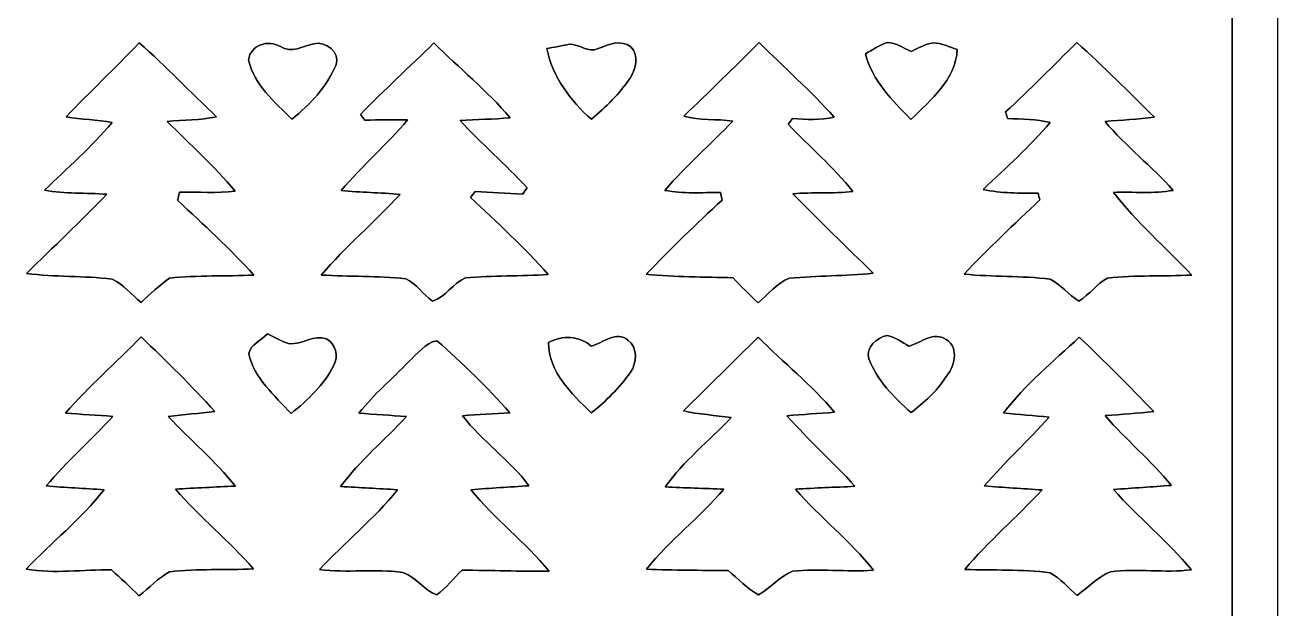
# Model space of a CAD drawing. Header units: centimetres. Extents: x -16.8 to 16.8, y -16.7 to 16.7.
# Drawn here: x 2.31 to 16.77, y 1.44 to 8.18 of the extents above; entities that cross this region are included whole.
import ezdxf

# ---------------------------------------------------------------- set-up
doc = ezdxf.new("R2010")
doc.units = ezdxf.units.CM
doc.header["$MEASUREMENT"] = 0
doc.layers.add('Layer 1', color=7, linetype='Continuous')

msp = doc.modelspace()

# ---------------------------------------------------------------- linework, layer by layer
at = {"layer": 'Layer 1', "color": 7}
for points, knots in [([(-16.77458, 16.66875), (-16.77458, 16.66875), (16.77458, 16.66875), (16.77458, 16.66875), (16.77458, 16.66875), (16.77458, 16.66875), (16.77458, -16.66875), (16.77458, -16.66875), (16.77458, -16.66875), (16.77458, -16.66875), (-16.77458, -16.66875), (-16.77458, -16.66875), (-16.77458, -16.66875), (-16.77458, -16.66875), (-16.77458, 16.66875), (-16.77458, 16.66875), (-16.77458, 16.66875), (-16.77458, 16.66875), (-16.77458, 16.66875), (-16.77458, 16.66875)], [0, 0, 0, 0, 0.16666667, 0.16666667, 0.16666667, 0.16666667, 0.33333333, 0.33333333, 0.33333333, 0.33333333, 0.5, 0.5, 0.5, 0.5, 0.66666667, 0.66666667, 0.66666667, 0.66666667, 1, 1, 1, 1]), ([(-16.24506, 15.71625), (-16.24577, 7.88458), (-16.24542, 0.05292), (-16.24542, -7.77875), (-16.24542, -7.77875), (-16.23801, -10.61014), (-16.26059, -13.44189), (-16.23413, -16.27293), (-16.23413, -16.27293), (-5.78379, -16.29198), (4.66619, -16.27329), (15.11653, -16.28211), (15.11653, -16.28211), (15.49224, -16.28281), (15.86865, -16.27858), (16.24436, -16.25494), (16.24436, -16.25494), (16.23942, -5.60176), (16.25953, 5.05213), (16.23448, 15.70531), (16.23448, 15.70531), (14.40356, 15.73071), (12.57265, 15.70919), (10.74208, 15.71625), (10.74208, 15.71625), (1.74625, 15.71625), (-7.24958, 15.7166), (-16.24506, 15.71625)], [0, 0, 0, 0, 0.125, 0.125, 0.125, 0.125, 0.25, 0.25, 0.25, 0.25, 0.375, 0.375, 0.375, 0.375, 0.5, 0.5, 0.5, 0.5, 0.625, 0.625, 0.625, 0.625, 0.75, 0.75, 0.75, 0.75, 1, 1, 1, 1]), ([(2.78165, 7.11764), (3.05823, 7.40798), (3.35068, 7.68209), (3.6262, 7.97348), (3.6262, 7.97348), (3.93594, 7.70149), (4.21746, 7.39987), (4.51979, 7.12011), (4.51979, 7.12011), (4.33176, 7.08025), (4.13844, 7.08025), (3.94794, 7.06684), (3.94794, 7.06684), (4.21111, 6.79979), (4.49686, 6.55355), (4.73287, 6.26004), (4.73287, 6.26004), (4.52014, 6.23676), (4.30601, 6.25299), (4.09328, 6.25157), (4.09328, 6.25157), (4.08728, 6.22794), (4.07529, 6.18067), (4.06964, 6.15738), (4.06964, 6.15738), (4.36951, 5.87692), (4.67325, 5.59788), (4.95053, 5.29414), (4.95053, 5.29414), (4.62668, 5.27614), (4.29966, 5.29555), (3.97792, 5.25815), (3.97792, 5.25815), (3.85763, 5.17737), (3.75497, 5.07471), (3.64772, 4.97805), (3.64772, 4.97805), (3.5373, 5.06765), (3.44487, 5.18407), (3.31576, 5.24757), (3.31576, 5.24757), (2.98626, 5.28673), (2.65289, 5.2705), (2.3241, 5.31177), (2.3241, 5.31177), (2.63208, 5.61728), (2.95204, 5.91114), (3.2512, 6.22547), (3.2512, 6.22547), (3.01166, 6.24522), (2.77036, 6.23006), (2.5333, 6.27309), (2.5333, 6.27309), (2.79894, 6.5278), (3.07552, 6.77263), (3.31505, 7.05344), (3.31505, 7.05344), (3.13902, 7.09048), (2.95839, 7.08731), (2.78165, 7.11764)], [0, 0, 0, 0, 0.0625, 0.0625, 0.0625, 0.0625, 0.125, 0.125, 0.125, 0.125, 0.1875, 0.1875, 0.1875, 0.1875, 0.25, 0.25, 0.25, 0.25, 0.3125, 0.3125, 0.3125, 0.3125, 0.375, 0.375, 0.375, 0.375, 0.4375, 0.4375, 0.4375, 0.4375, 0.5, 0.5, 0.5, 0.5, 0.5625, 0.5625, 0.5625, 0.5625, 0.625, 0.625, 0.625, 0.625, 0.6875, 0.6875, 0.6875, 0.6875, 0.75, 0.75, 0.75, 0.75, 0.8125, 0.8125, 0.8125, 0.8125, 0.875, 0.875, 0.875, 0.875, 1, 1, 1, 1]), ([(4.88844, 7.77663), (4.91384, 7.9502), (5.11528, 8.0137), (5.25639, 7.92939), (5.25639, 7.92939), (5.38339, 7.85248), (5.51603, 7.9308), (5.64339, 7.96149), (5.64339, 7.96149), (5.77744, 7.99712), (5.95207, 7.86483), (5.8988, 7.71984), (5.8988, 7.71984), (5.79191, 7.46866), (5.60141, 7.26052), (5.38974, 7.09154), (5.38974, 7.09154), (5.19183, 7.29227), (4.95053, 7.48771), (4.88844, 7.77663)], [0, 0, 0, 0, 0.16666667, 0.16666667, 0.16666667, 0.16666667, 0.33333333, 0.33333333, 0.33333333, 0.33333333, 0.5, 0.5, 0.5, 0.5, 0.66666667, 0.66666667, 0.66666667, 0.66666667, 1, 1, 1, 1]), ([(6.18031, 7.14798), (6.45724, 7.42844), (6.74758, 7.69549), (7.0298, 7.97101), (7.0298, 7.97101), (7.31873, 7.67997), (7.64505, 7.42491), (7.90822, 7.10847), (7.90822, 7.10847), (7.7156, 7.08872), (7.52299, 7.09119), (7.33072, 7.07531), (7.33072, 7.07531), (7.58261, 6.81073), (7.85495, 6.56661), (8.10648, 6.30096), (8.10648, 6.30096), (8.09343, 6.28297), (8.06803, 6.24664), (8.05497, 6.22864), (8.05497, 6.22864), (7.87153, 6.23958), (7.68809, 6.2484), (7.50464, 6.25757), (7.50464, 6.25757), (7.49124, 6.24029), (7.46442, 6.20536), (7.45067, 6.18772), (7.45067, 6.18772), (7.75899, 5.90127), (8.0712, 5.61693), (8.34919, 5.30013), (8.34919, 5.30013), (8.03063, 5.28214), (7.71137, 5.28814), (7.39387, 5.26203), (7.39387, 5.26203), (7.24852, 5.20559), (7.16668, 5.03802), (7.01322, 4.99463), (7.01322, 4.99463), (6.90245, 5.07083), (6.82731, 5.19359), (6.70384, 5.25074), (6.70384, 5.25074), (6.37928, 5.28602), (6.05261, 5.2765), (5.7277, 5.29414), (5.7277, 5.29414), (6.01098, 5.62398), (6.34541, 5.90479), (6.63857, 6.22512), (6.63857, 6.22512), (6.41138, 6.24699), (6.18419, 6.24522), (5.95806, 6.27098), (5.95806, 6.27098), (6.20254, 6.55249), (6.48406, 6.79944), (6.72606, 7.08378), (6.72606, 7.08378), (6.56096, 7.08836), (6.39621, 7.08448), (6.23147, 7.07919), (6.23147, 7.07919), (6.21877, 7.09648), (6.19301, 7.1307), (6.18031, 7.14798)], [0, 0, 0, 0, 0.05555556, 0.05555556, 0.05555556, 0.05555556, 0.11111111, 0.11111111, 0.11111111, 0.11111111, 0.16666667, 0.16666667, 0.16666667, 0.16666667, 0.22222222, 0.22222222, 0.22222222, 0.22222222, 0.27777778, 0.27777778, 0.27777778, 0.27777778, 0.33333333, 0.33333333, 0.33333333, 0.33333333, 0.38888889, 0.38888889, 0.38888889, 0.38888889, 0.44444444, 0.44444444, 0.44444444, 0.44444444, 0.5, 0.5, 0.5, 0.5, 0.55555556, 0.55555556, 0.55555556, 0.55555556, 0.61111111, 0.61111111, 0.61111111, 0.61111111, 0.66666667, 0.66666667, 0.66666667, 0.66666667, 0.72222222, 0.72222222, 0.72222222, 0.72222222, 0.77777778, 0.77777778, 0.77777778, 0.77777778, 0.83333333, 0.83333333, 0.83333333, 0.83333333, 0.88888889, 0.88888889, 0.88888889, 0.88888889, 1, 1, 1, 1]), ([(8.5912, 7.9569), (8.70585, 7.96325), (8.81239, 7.85072), (8.92634, 7.90575), (8.92634, 7.90575), (9.04311, 7.95584), (9.18916, 8.01299), (9.30381, 7.92656), (9.30381, 7.92656), (9.40364, 7.82884), (9.35743, 7.67256), (9.29569, 7.56673), (9.29569, 7.56673), (9.17257, 7.3854), (9.01347, 7.23194), (8.84731, 7.09083), (8.84731, 7.09083), (8.60178, 7.30709), (8.4014, 7.57943), (8.33332, 7.90575), (8.33332, 7.90575), (8.39787, 7.91845), (8.52664, 7.94385), (8.5912, 7.9569)], [0, 0, 0, 0, 0.14285714, 0.14285714, 0.14285714, 0.14285714, 0.28571429, 0.28571429, 0.28571429, 0.28571429, 0.42857143, 0.42857143, 0.42857143, 0.42857143, 0.57142857, 0.57142857, 0.57142857, 0.57142857, 0.71428571, 0.71428571, 0.71428571, 0.71428571, 1, 1, 1, 1]), ([(9.91411, 7.12682), (10.20939, 7.40445), (10.49514, 7.69197), (10.78442, 7.97595), (10.78442, 7.97595), (11.0744, 7.68985), (11.37849, 7.41751), (11.65154, 7.11482), (11.65154, 7.11482), (11.4935, 7.07919), (11.33052, 7.08519), (11.17071, 7.10106), (11.17071, 7.10106), (11.15801, 7.08448), (11.13261, 7.05167), (11.11991, 7.03509), (11.11991, 7.03509), (11.36615, 6.77333), (11.64202, 6.53909), (11.8678, 6.25898), (11.8678, 6.25898), (11.63743, 6.23217), (11.4046, 6.25016), (11.17424, 6.23217), (11.17424, 6.23217), (11.4748, 5.91855), (11.79266, 5.62222), (12.10028, 5.3153), (12.10028, 5.3153), (11.77925, 5.2832), (11.45575, 5.28708), (11.13543, 5.25815), (11.13543, 5.25815), (10.98973, 5.20347), (10.89166, 5.07118), (10.77383, 4.97522), (10.77383, 4.97522), (10.67329, 5.06695), (10.57734, 5.16361), (10.48456, 5.26274), (10.48456, 5.26274), (10.14977, 5.27332), (9.81392, 5.2705), (9.4809, 5.30366), (9.4809, 5.30366), (9.76383, 5.59788), (10.05769, 5.88222), (10.35685, 6.15985), (10.35685, 6.15985), (10.35191, 6.18137), (10.34203, 6.22371), (10.33709, 6.24487), (10.33709, 6.24487), (10.12261, 6.24946), (9.90671, 6.22829), (9.69539, 6.27133), (9.69539, 6.27133), (9.94092, 6.55355), (10.22138, 6.80226), (10.48103, 7.07072), (10.48103, 7.07072), (10.29229, 7.09577), (10.09932, 7.07743), (9.91411, 7.12682)], [0, 0, 0, 0, 0.05882353, 0.05882353, 0.05882353, 0.05882353, 0.11764706, 0.11764706, 0.11764706, 0.11764706, 0.17647059, 0.17647059, 0.17647059, 0.17647059, 0.23529412, 0.23529412, 0.23529412, 0.23529412, 0.29411765, 0.29411765, 0.29411765, 0.29411765, 0.35294118, 0.35294118, 0.35294118, 0.35294118, 0.41176471, 0.41176471, 0.41176471, 0.41176471, 0.47058824, 0.47058824, 0.47058824, 0.47058824, 0.52941176, 0.52941176, 0.52941176, 0.52941176, 0.58823529, 0.58823529, 0.58823529, 0.58823529, 0.64705882, 0.64705882, 0.64705882, 0.64705882, 0.70588235, 0.70588235, 0.70588235, 0.70588235, 0.76470588, 0.76470588, 0.76470588, 0.76470588, 0.82352941, 0.82352941, 0.82352941, 0.82352941, 0.88235294, 0.88235294, 0.88235294, 0.88235294, 1, 1, 1, 1]), ([(12.01208, 7.84613), (12.09393, 7.89234), (12.17189, 7.95091), (12.26432, 7.97489), (12.26432, 7.97489), (12.36451, 7.97454), (12.45235, 7.91351), (12.5409, 7.87188), (12.5409, 7.87188), (12.62168, 7.91175), (12.70176, 7.95972), (12.79243, 7.97278), (12.79243, 7.97278), (12.8905, 7.97101), (12.98046, 7.92515), (13.07218, 7.89411), (13.07218, 7.89411), (13.05066, 7.54733), (12.76738, 7.31555), (12.53772, 7.08872), (12.53772, 7.08872), (12.32147, 7.30709), (12.09216, 7.53921), (12.01208, 7.84613)], [0, 0, 0, 0, 0.14285714, 0.14285714, 0.14285714, 0.14285714, 0.28571429, 0.28571429, 0.28571429, 0.28571429, 0.42857143, 0.42857143, 0.42857143, 0.42857143, 0.57142857, 0.57142857, 0.57142857, 0.57142857, 0.71428571, 0.71428571, 0.71428571, 0.71428571, 1, 1, 1, 1]), ([(13.62957, 7.17585), (13.91391, 7.43232), (14.17884, 7.70925), (14.45331, 7.97595), (14.45331, 7.97595), (14.76269, 7.70079), (15.05338, 7.40551), (15.3476, 7.11412), (15.3476, 7.11412), (15.1578, 7.0933), (14.96766, 7.0799), (14.77786, 7.06614), (14.77786, 7.06614), (15.0174, 6.77792), (15.31691, 6.54932), (15.56667, 6.27133), (15.56667, 6.27133), (15.33913, 6.23006), (15.1063, 6.25616), (14.87664, 6.2484), (14.87664, 6.2484), (15.14369, 5.8995), (15.47989, 5.6134), (15.7794, 5.29414), (15.7794, 5.29414), (15.45555, 5.2765), (15.12852, 5.2959), (14.80679, 5.25886), (14.80679, 5.25886), (14.67979, 5.19359), (14.59759, 5.06801), (14.47694, 4.99286), (14.47694, 4.99286), (14.35806, 5.0673), (14.26951, 5.18266), (14.14498, 5.24792), (14.14498, 5.24792), (13.81407, 5.28638), (13.4807, 5.27332), (13.15014, 5.30437), (13.15014, 5.30437), (13.43342, 5.59823), (13.72694, 5.88257), (14.02609, 6.16056), (14.02609, 6.16056), (14.0208, 6.18031), (14.01022, 6.21947), (14.00492, 6.23923), (14.00492, 6.23923), (13.79361, 6.2417), (13.57877, 6.23182), (13.37204, 6.28297), (13.37204, 6.28297), (13.63627, 6.53415), (13.91073, 6.77616), (14.14604, 7.05556), (14.14604, 7.05556), (13.98411, 7.09013), (13.81795, 7.09507), (13.65356, 7.09895), (13.65356, 7.09895), (13.64756, 7.118), (13.63557, 7.1568), (13.62957, 7.17585)], [0, 0, 0, 0, 0.05882353, 0.05882353, 0.05882353, 0.05882353, 0.11764706, 0.11764706, 0.11764706, 0.11764706, 0.17647059, 0.17647059, 0.17647059, 0.17647059, 0.23529412, 0.23529412, 0.23529412, 0.23529412, 0.29411765, 0.29411765, 0.29411765, 0.29411765, 0.35294118, 0.35294118, 0.35294118, 0.35294118, 0.41176471, 0.41176471, 0.41176471, 0.41176471, 0.47058824, 0.47058824, 0.47058824, 0.47058824, 0.52941176, 0.52941176, 0.52941176, 0.52941176, 0.58823529, 0.58823529, 0.58823529, 0.58823529, 0.64705882, 0.64705882, 0.64705882, 0.64705882, 0.70588235, 0.70588235, 0.70588235, 0.70588235, 0.76470588, 0.76470588, 0.76470588, 0.76470588, 0.82352941, 0.82352941, 0.82352941, 0.82352941, 0.88235294, 0.88235294, 0.88235294, 0.88235294, 1, 1, 1, 1]), ([(8.35131, 4.51767), (8.52029, 4.60199), (8.70126, 4.59458), (8.84661, 4.47499), (8.84661, 4.47499), (8.98137, 4.51167), (9.13941, 4.65949), (9.26994, 4.54343), (9.26994, 4.54343), (9.38847, 4.45629), (9.37401, 4.28449), (9.29993, 4.17336), (9.29993, 4.17336), (9.17222, 3.99591), (9.01735, 3.83928), (8.8452, 3.70452), (8.8452, 3.70452), (8.61624, 3.92994), (8.35836, 4.17124), (8.35131, 4.51767)], [0, 0, 0, 0, 0.16666667, 0.16666667, 0.16666667, 0.16666667, 0.33333333, 0.33333333, 0.33333333, 0.33333333, 0.5, 0.5, 0.5, 0.5, 0.66666667, 0.66666667, 0.66666667, 0.66666667, 1, 1, 1, 1]), ([(12.05265, 4.32823), (12.01102, 4.46017), (12.14261, 4.57341), (12.26079, 4.59634), (12.26079, 4.59634), (12.35428, 4.57941), (12.43295, 4.52049), (12.51409, 4.47393), (12.51409, 4.47393), (12.65096, 4.51379), (12.80407, 4.65067), (12.94271, 4.54907), (12.94271, 4.54907), (13.10252, 4.45841), (13.03761, 4.21852), (12.93107, 4.1088), (12.93107, 4.1088), (12.83476, 3.94441), (12.68377, 3.82623), (12.53878, 3.70769), (12.53878, 3.70769), (12.34299, 3.88373), (12.14473, 4.07529), (12.05265, 4.32823)], [0, 0, 0, 0, 0.14285714, 0.14285714, 0.14285714, 0.14285714, 0.28571429, 0.28571429, 0.28571429, 0.28571429, 0.42857143, 0.42857143, 0.42857143, 0.42857143, 0.57142857, 0.57142857, 0.57142857, 0.57142857, 0.71428571, 0.71428571, 0.71428571, 0.71428571, 1, 1, 1, 1]), ([(2.77495, 3.70276), (3.04941, 4.01179), (3.35915, 4.28766), (3.65019, 4.58082), (3.65019, 4.58082), (3.93982, 4.30001), (4.23051, 4.0192), (4.50074, 3.71863), (4.50074, 3.71863), (4.32012, 3.69923), (4.14055, 3.68512), (3.96099, 3.66148), (3.96099, 3.66148), (4.21711, 3.39196), (4.5025, 3.15101), (4.7371, 2.86103), (4.7371, 2.86103), (4.50603, 2.84798), (4.27531, 2.83916), (4.0446, 2.82434), (4.0446, 2.82434), (4.32611, 2.49978), (4.66196, 2.22709), (4.94806, 1.90641), (4.94806, 1.90641), (4.62456, 1.88877), (4.29824, 1.90959), (3.97722, 1.87113), (3.97722, 1.87113), (3.84387, 1.80199), (3.74297, 1.68487), (3.62409, 1.59526), (3.62409, 1.59526), (3.52249, 1.69898), (3.41454, 1.7967), (3.30623, 1.89265), (3.30623, 1.89265), (2.97815, 1.89865), (2.64689, 1.84644), (2.32128, 1.90147), (2.32128, 1.90147), (2.61514, 2.21262), (2.95487, 2.47897), (3.22016, 2.81693), (3.22016, 2.81693), (2.99755, 2.83316), (2.77495, 2.84304), (2.55305, 2.86173), (2.55305, 2.86173), (2.79188, 3.14572), (3.07093, 3.39196), (3.32281, 3.6636), (3.32281, 3.6636), (3.13937, 3.67736), (2.95769, 3.68688), (2.77495, 3.70276)], [0, 0, 0, 0, 0.06666667, 0.06666667, 0.06666667, 0.06666667, 0.13333333, 0.13333333, 0.13333333, 0.13333333, 0.2, 0.2, 0.2, 0.2, 0.26666667, 0.26666667, 0.26666667, 0.26666667, 0.33333333, 0.33333333, 0.33333333, 0.33333333, 0.4, 0.4, 0.4, 0.4, 0.46666667, 0.46666667, 0.46666667, 0.46666667, 0.53333333, 0.53333333, 0.53333333, 0.53333333, 0.6, 0.6, 0.6, 0.6, 0.66666667, 0.66666667, 0.66666667, 0.66666667, 0.73333333, 0.73333333, 0.73333333, 0.73333333, 0.8, 0.8, 0.8, 0.8, 0.86666667, 0.86666667, 0.86666667, 0.86666667, 1, 1, 1, 1]), ([(5.10646, 4.61504), (5.19007, 4.57588), (5.27156, 4.52826), (5.36116, 4.5018), (5.36116, 4.5018), (5.5058, 4.49227), (5.64621, 4.61186), (5.79085, 4.55824), (5.79085, 4.55824), (5.89633, 4.49862), (5.93055, 4.35857), (5.87375, 4.25309), (5.87375, 4.25309), (5.76051, 4.02943), (5.57354, 3.85198), (5.37951, 3.69711), (5.37951, 3.69711), (5.19042, 3.90525), (4.95229, 4.10281), (4.89056, 4.38961), (4.89056, 4.38961), (4.91314, 4.49192), (5.03908, 4.54025), (5.10646, 4.61504)], [0, 0, 0, 0, 0.14285714, 0.14285714, 0.14285714, 0.14285714, 0.28571429, 0.28571429, 0.28571429, 0.28571429, 0.42857143, 0.42857143, 0.42857143, 0.42857143, 0.57142857, 0.57142857, 0.57142857, 0.57142857, 0.71428571, 0.71428571, 0.71428571, 0.71428571, 1, 1, 1, 1]), ([(6.74264, 4.29966), (6.84001, 4.38644), (6.92644, 4.51026), (7.06332, 4.53672), (7.06332, 4.53672), (7.36106, 4.27919), (7.64469, 4.00121), (7.90681, 3.70664), (7.90681, 3.70664), (7.72372, 3.69499), (7.54239, 3.68582), (7.36036, 3.67136), (7.36036, 3.67136), (7.5879, 3.37679), (7.90328, 3.16336), (8.12694, 2.8642), (8.12694, 2.8642), (7.90293, 2.84833), (7.67962, 2.83739), (7.45631, 2.81764), (7.45631, 2.81764), (7.73289, 2.48109), (8.08179, 2.21368), (8.35942, 1.87854), (8.35942, 1.87854), (8.02393, 1.8736), (7.68879, 1.88948), (7.35401, 1.89018), (7.35401, 1.89018), (7.25664, 1.79599), (7.17127, 1.68839), (7.06296, 1.60584), (7.06296, 1.60584), (6.91056, 1.657), (6.82061, 1.81187), (6.66891, 1.86478), (6.66891, 1.86478), (6.34894, 1.90923), (6.0258, 1.85561), (5.70689, 1.8983), (5.70689, 1.8983), (6.00146, 2.21051), (6.34012, 2.48179), (6.60859, 2.81834), (6.60859, 2.81834), (6.38951, 2.83175), (6.17114, 2.84268), (5.95242, 2.85574), (5.95242, 2.85574), (6.17396, 3.15348), (6.46077, 3.39196), (6.71371, 3.66148), (6.71371, 3.66148), (6.52921, 3.6763), (6.34682, 3.68618), (6.16373, 3.70205), (6.16373, 3.70205), (6.33518, 3.92077), (6.55144, 4.09857), (6.74264, 4.29966)], [0, 0, 0, 0, 0.0625, 0.0625, 0.0625, 0.0625, 0.125, 0.125, 0.125, 0.125, 0.1875, 0.1875, 0.1875, 0.1875, 0.25, 0.25, 0.25, 0.25, 0.3125, 0.3125, 0.3125, 0.3125, 0.375, 0.375, 0.375, 0.375, 0.4375, 0.4375, 0.4375, 0.4375, 0.5, 0.5, 0.5, 0.5, 0.5625, 0.5625, 0.5625, 0.5625, 0.625, 0.625, 0.625, 0.625, 0.6875, 0.6875, 0.6875, 0.6875, 0.75, 0.75, 0.75, 0.75, 0.8125, 0.8125, 0.8125, 0.8125, 0.875, 0.875, 0.875, 0.875, 1, 1, 1, 1]), ([(10.77383, 4.57729), (11.06276, 4.28449), (11.39084, 4.02802), (11.65507, 3.71122), (11.65507, 3.71122), (11.47022, 3.69782), (11.28783, 3.68653), (11.10439, 3.67101), (11.10439, 3.67101), (11.35556, 3.38949), (11.6399, 3.13972), (11.89108, 2.8575), (11.89108, 2.8575), (11.66142, 2.84621), (11.43282, 2.8388), (11.20457, 2.82399), (11.20457, 2.82399), (11.4868, 2.49626), (11.83675, 2.23061), (12.10486, 1.88948), (12.10486, 1.88948), (11.79301, 1.86866), (11.47904, 1.90888), (11.16859, 1.87784), (11.16859, 1.87784), (11.02042, 1.81504), (10.91459, 1.68416), (10.77524, 1.6062), (10.77524, 1.6062), (10.64401, 1.67852), (10.54206, 1.79352), (10.42564, 1.88489), (10.42564, 1.88489), (10.11096, 1.88736), (9.79699, 1.89124), (9.48337, 1.90077), (9.48337, 1.90077), (9.74937, 2.23732), (10.09826, 2.49626), (10.37519, 2.82363), (10.37519, 2.82363), (10.14942, 2.83351), (9.92505, 2.84021), (9.70033, 2.84974), (9.70033, 2.84974), (9.91376, 3.15242), (10.20939, 3.38208), (10.46127, 3.65054), (10.46127, 3.65054), (10.27677, 3.67665), (10.09191, 3.68829), (9.91059, 3.72851), (9.91059, 3.72851), (10.20092, 4.00897), (10.48456, 4.29577), (10.77383, 4.57729)], [0, 0, 0, 0, 0.06666667, 0.06666667, 0.06666667, 0.06666667, 0.13333333, 0.13333333, 0.13333333, 0.13333333, 0.2, 0.2, 0.2, 0.2, 0.26666667, 0.26666667, 0.26666667, 0.26666667, 0.33333333, 0.33333333, 0.33333333, 0.33333333, 0.4, 0.4, 0.4, 0.4, 0.46666667, 0.46666667, 0.46666667, 0.46666667, 0.53333333, 0.53333333, 0.53333333, 0.53333333, 0.6, 0.6, 0.6, 0.6, 0.66666667, 0.66666667, 0.66666667, 0.66666667, 0.73333333, 0.73333333, 0.73333333, 0.73333333, 0.8, 0.8, 0.8, 0.8, 0.86666667, 0.86666667, 0.86666667, 0.86666667, 1, 1, 1, 1]), ([(14.48047, 4.57835), (14.77363, 4.29895), (15.06044, 4.01214), (15.34019, 3.71898), (15.34019, 3.71898), (15.15322, 3.7017), (14.9673, 3.68794), (14.78139, 3.67242), (14.78139, 3.67242), (15.02022, 3.38984), (15.31197, 3.15666), (15.5448, 2.86844), (15.5448, 2.86844), (15.32149, 2.85115), (15.09889, 2.83774), (14.87664, 2.82152), (14.87664, 2.82152), (15.15992, 2.49696), (15.49964, 2.22567), (15.77728, 1.89548), (15.77728, 1.89548), (15.46684, 1.85491), (15.15075, 1.91347), (14.84136, 1.87254), (14.84136, 1.87254), (14.69425, 1.81257), (14.58383, 1.69051), (14.45683, 1.59985), (14.45683, 1.59985), (14.35276, 1.68734), (14.26422, 1.79599), (14.14321, 1.86055), (14.14321, 1.86055), (13.81584, 1.90147), (13.48599, 1.88842), (13.15755, 1.89794), (13.15755, 1.89794), (13.43484, 2.22356), (13.75904, 2.50402), (14.05114, 2.81517), (14.05114, 2.81517), (13.82783, 2.8321), (13.60558, 2.84268), (13.38368, 2.86209), (13.38368, 2.86209), (13.61899, 3.13972), (13.89274, 3.38173), (14.13228, 3.65584), (14.13228, 3.65584), (13.95624, 3.67277), (13.78232, 3.68688), (13.6077, 3.70346), (13.6077, 3.70346), (13.85605, 4.03507), (14.18202, 4.29472), (14.48047, 4.57835)], [0, 0, 0, 0, 0.06666667, 0.06666667, 0.06666667, 0.06666667, 0.13333333, 0.13333333, 0.13333333, 0.13333333, 0.2, 0.2, 0.2, 0.2, 0.26666667, 0.26666667, 0.26666667, 0.26666667, 0.33333333, 0.33333333, 0.33333333, 0.33333333, 0.4, 0.4, 0.4, 0.4, 0.46666667, 0.46666667, 0.46666667, 0.46666667, 0.53333333, 0.53333333, 0.53333333, 0.53333333, 0.6, 0.6, 0.6, 0.6, 0.66666667, 0.66666667, 0.66666667, 0.66666667, 0.73333333, 0.73333333, 0.73333333, 0.73333333, 0.8, 0.8, 0.8, 0.8, 0.86666667, 0.86666667, 0.86666667, 0.86666667, 1, 1, 1, 1])]:
    msp.add_open_spline(points, degree=3, knots=knots, dxfattribs=at)
at = {"layer": 'Layer 1', "color": 252}
for points, knots in [([(-16.24506, 15.71625), (-7.24958, 15.7166), (1.74625, 15.71625), (10.74208, 15.71625), (10.74208, 15.71625), (12.57265, 15.70919), (14.40356, 15.73071), (16.23448, 15.70531), (16.23448, 15.70531), (16.25953, 5.05213), (16.23942, -5.60176), (16.24436, -16.25494), (16.24436, -16.25494), (15.86865, -16.27858), (15.49224, -16.28281), (15.11653, -16.28211), (15.11653, -16.28211), (4.66619, -16.27329), (-5.78379, -16.29198), (-16.23413, -16.27293), (-16.23413, -16.27293), (-16.26059, -13.44189), (-16.23801, -10.61014), (-16.24542, -7.77875), (-16.24542, -7.77875), (-16.24542, 0.05292), (-16.24577, 7.88458), (-16.24506, 15.71625), (-16.24506, 15.71625), (-16.24506, 15.71625), (-16.24506, 15.71625), (-16.24506, 15.71625)], [0, 0, 0, 0, 0.11111111, 0.11111111, 0.11111111, 0.11111111, 0.22222222, 0.22222222, 0.22222222, 0.22222222, 0.33333333, 0.33333333, 0.33333333, 0.33333333, 0.44444444, 0.44444444, 0.44444444, 0.44444444, 0.55555556, 0.55555556, 0.55555556, 0.55555556, 0.66666667, 0.66666667, 0.66666667, 0.66666667, 0.77777778, 0.77777778, 0.77777778, 0.77777778, 1, 1, 1, 1]), ([(2.78165, 7.11764), (2.95839, 7.08731), (3.13902, 7.09048), (3.31505, 7.05344), (3.31505, 7.05344), (3.07552, 6.77263), (2.79894, 6.5278), (2.5333, 6.27309), (2.5333, 6.27309), (2.77036, 6.23006), (3.01166, 6.24522), (3.2512, 6.22547), (3.2512, 6.22547), (2.95204, 5.91114), (2.63208, 5.61728), (2.3241, 5.31177), (2.3241, 5.31177), (2.65289, 5.2705), (2.98626, 5.28673), (3.31576, 5.24757), (3.31576, 5.24757), (3.44487, 5.18407), (3.5373, 5.06765), (3.64772, 4.97805), (3.64772, 4.97805), (3.75497, 5.07471), (3.85763, 5.17737), (3.97792, 5.25815), (3.97792, 5.25815), (4.29966, 5.29555), (4.62668, 5.27614), (4.95053, 5.29414), (4.95053, 5.29414), (4.67325, 5.59788), (4.36951, 5.87692), (4.06964, 6.15738), (4.06964, 6.15738), (4.07529, 6.18067), (4.08728, 6.22794), (4.09328, 6.25157), (4.09328, 6.25157), (4.30601, 6.25299), (4.52014, 6.23676), (4.73287, 6.26004), (4.73287, 6.26004), (4.49686, 6.55355), (4.21111, 6.79979), (3.94794, 7.06684), (3.94794, 7.06684), (4.13844, 7.08025), (4.33176, 7.08025), (4.51979, 7.12011), (4.51979, 7.12011), (4.21746, 7.39987), (3.93594, 7.70149), (3.6262, 7.97348), (3.6262, 7.97348), (3.35068, 7.68209), (3.05823, 7.40798), (2.78165, 7.11764), (2.78165, 7.11764), (2.78165, 7.11764), (2.78165, 7.11764), (2.78165, 7.11764)], [0, 0, 0, 0, 0.05882353, 0.05882353, 0.05882353, 0.05882353, 0.11764706, 0.11764706, 0.11764706, 0.11764706, 0.17647059, 0.17647059, 0.17647059, 0.17647059, 0.23529412, 0.23529412, 0.23529412, 0.23529412, 0.29411765, 0.29411765, 0.29411765, 0.29411765, 0.35294118, 0.35294118, 0.35294118, 0.35294118, 0.41176471, 0.41176471, 0.41176471, 0.41176471, 0.47058824, 0.47058824, 0.47058824, 0.47058824, 0.52941176, 0.52941176, 0.52941176, 0.52941176, 0.58823529, 0.58823529, 0.58823529, 0.58823529, 0.64705882, 0.64705882, 0.64705882, 0.64705882, 0.70588235, 0.70588235, 0.70588235, 0.70588235, 0.76470588, 0.76470588, 0.76470588, 0.76470588, 0.82352941, 0.82352941, 0.82352941, 0.82352941, 0.88235294, 0.88235294, 0.88235294, 0.88235294, 1, 1, 1, 1]), ([(4.88844, 7.77663), (4.95053, 7.48771), (5.19183, 7.29227), (5.38974, 7.09154), (5.38974, 7.09154), (5.60141, 7.26052), (5.79191, 7.46866), (5.8988, 7.71984), (5.8988, 7.71984), (5.95207, 7.86483), (5.77744, 7.99712), (5.64339, 7.96149), (5.64339, 7.96149), (5.51603, 7.9308), (5.38339, 7.85248), (5.25639, 7.92939), (5.25639, 7.92939), (5.11528, 8.0137), (4.91384, 7.9502), (4.88844, 7.77663), (4.88844, 7.77663), (4.88844, 7.77663), (4.88844, 7.77663), (4.88844, 7.77663)], [0, 0, 0, 0, 0.14285714, 0.14285714, 0.14285714, 0.14285714, 0.28571429, 0.28571429, 0.28571429, 0.28571429, 0.42857143, 0.42857143, 0.42857143, 0.42857143, 0.57142857, 0.57142857, 0.57142857, 0.57142857, 0.71428571, 0.71428571, 0.71428571, 0.71428571, 1, 1, 1, 1]), ([(6.18031, 7.14798), (6.19301, 7.1307), (6.21877, 7.09648), (6.23147, 7.07919), (6.23147, 7.07919), (6.39621, 7.08448), (6.56096, 7.08836), (6.72606, 7.08378), (6.72606, 7.08378), (6.48406, 6.79944), (6.20254, 6.55249), (5.95806, 6.27098), (5.95806, 6.27098), (6.18419, 6.24522), (6.41138, 6.24699), (6.63857, 6.22512), (6.63857, 6.22512), (6.34541, 5.90479), (6.01098, 5.62398), (5.7277, 5.29414), (5.7277, 5.29414), (6.05261, 5.2765), (6.37928, 5.28602), (6.70384, 5.25074), (6.70384, 5.25074), (6.82731, 5.19359), (6.90245, 5.07083), (7.01322, 4.99463), (7.01322, 4.99463), (7.16668, 5.03802), (7.24852, 5.20559), (7.39387, 5.26203), (7.39387, 5.26203), (7.71137, 5.28814), (8.03063, 5.28214), (8.34919, 5.30013), (8.34919, 5.30013), (8.0712, 5.61693), (7.75899, 5.90127), (7.45067, 6.18772), (7.45067, 6.18772), (7.46442, 6.20536), (7.49124, 6.24029), (7.50464, 6.25757), (7.50464, 6.25757), (7.68809, 6.2484), (7.87153, 6.23958), (8.05497, 6.22864), (8.05497, 6.22864), (8.06803, 6.24664), (8.09343, 6.28297), (8.10648, 6.30096), (8.10648, 6.30096), (7.85495, 6.56661), (7.58261, 6.81073), (7.33072, 7.07531), (7.33072, 7.07531), (7.52299, 7.09119), (7.7156, 7.08872), (7.90822, 7.10847), (7.90822, 7.10847), (7.64505, 7.42491), (7.31873, 7.67997), (7.0298, 7.97101), (7.0298, 7.97101), (6.74758, 7.69549), (6.45724, 7.42844), (6.18031, 7.14798), (6.18031, 7.14798), (6.18031, 7.14798), (6.18031, 7.14798), (6.18031, 7.14798)], [0, 0, 0, 0, 0.05263158, 0.05263158, 0.05263158, 0.05263158, 0.10526316, 0.10526316, 0.10526316, 0.10526316, 0.15789474, 0.15789474, 0.15789474, 0.15789474, 0.21052632, 0.21052632, 0.21052632, 0.21052632, 0.26315789, 0.26315789, 0.26315789, 0.26315789, 0.31578947, 0.31578947, 0.31578947, 0.31578947, 0.36842105, 0.36842105, 0.36842105, 0.36842105, 0.42105263, 0.42105263, 0.42105263, 0.42105263, 0.47368421, 0.47368421, 0.47368421, 0.47368421, 0.52631579, 0.52631579, 0.52631579, 0.52631579, 0.57894737, 0.57894737, 0.57894737, 0.57894737, 0.63157895, 0.63157895, 0.63157895, 0.63157895, 0.68421053, 0.68421053, 0.68421053, 0.68421053, 0.73684211, 0.73684211, 0.73684211, 0.73684211, 0.78947368, 0.78947368, 0.78947368, 0.78947368, 0.84210526, 0.84210526, 0.84210526, 0.84210526, 0.89473684, 0.89473684, 0.89473684, 0.89473684, 1, 1, 1, 1]), ([(8.5912, 7.9569), (8.52664, 7.94385), (8.39787, 7.91845), (8.33332, 7.90575), (8.33332, 7.90575), (8.4014, 7.57943), (8.60178, 7.30709), (8.84731, 7.09083), (8.84731, 7.09083), (9.01347, 7.23194), (9.17257, 7.3854), (9.29569, 7.56673), (9.29569, 7.56673), (9.35743, 7.67256), (9.40364, 7.82884), (9.30381, 7.92656), (9.30381, 7.92656), (9.18916, 8.01299), (9.04311, 7.95584), (8.92634, 7.90575), (8.92634, 7.90575), (8.81239, 7.85072), (8.70585, 7.96325), (8.5912, 7.9569), (8.5912, 7.9569), (8.5912, 7.9569), (8.5912, 7.9569), (8.5912, 7.9569)], [0, 0, 0, 0, 0.125, 0.125, 0.125, 0.125, 0.25, 0.25, 0.25, 0.25, 0.375, 0.375, 0.375, 0.375, 0.5, 0.5, 0.5, 0.5, 0.625, 0.625, 0.625, 0.625, 0.75, 0.75, 0.75, 0.75, 1, 1, 1, 1]), ([(9.91411, 7.12682), (10.09932, 7.07743), (10.29229, 7.09577), (10.48103, 7.07072), (10.48103, 7.07072), (10.22138, 6.80226), (9.94092, 6.55355), (9.69539, 6.27133), (9.69539, 6.27133), (9.90671, 6.22829), (10.12261, 6.24946), (10.33709, 6.24487), (10.33709, 6.24487), (10.34203, 6.22371), (10.35191, 6.18137), (10.35685, 6.15985), (10.35685, 6.15985), (10.05769, 5.88222), (9.76383, 5.59788), (9.4809, 5.30366), (9.4809, 5.30366), (9.81392, 5.2705), (10.14977, 5.27332), (10.48456, 5.26274), (10.48456, 5.26274), (10.57734, 5.16361), (10.67329, 5.06695), (10.77383, 4.97522), (10.77383, 4.97522), (10.89166, 5.07118), (10.98973, 5.20347), (11.13543, 5.25815), (11.13543, 5.25815), (11.45575, 5.28708), (11.77925, 5.2832), (12.10028, 5.3153), (12.10028, 5.3153), (11.79266, 5.62222), (11.4748, 5.91855), (11.17424, 6.23217), (11.17424, 6.23217), (11.4046, 6.25016), (11.63743, 6.23217), (11.8678, 6.25898), (11.8678, 6.25898), (11.64202, 6.53909), (11.36615, 6.77333), (11.11991, 7.03509), (11.11991, 7.03509), (11.13261, 7.05167), (11.15801, 7.08448), (11.17071, 7.10106), (11.17071, 7.10106), (11.33052, 7.08519), (11.4935, 7.07919), (11.65154, 7.11482), (11.65154, 7.11482), (11.37849, 7.41751), (11.0744, 7.68985), (10.78442, 7.97595), (10.78442, 7.97595), (10.49514, 7.69197), (10.20939, 7.40445), (9.91411, 7.12682), (9.91411, 7.12682), (9.91411, 7.12682), (9.91411, 7.12682), (9.91411, 7.12682)], [0, 0, 0, 0, 0.05555556, 0.05555556, 0.05555556, 0.05555556, 0.11111111, 0.11111111, 0.11111111, 0.11111111, 0.16666667, 0.16666667, 0.16666667, 0.16666667, 0.22222222, 0.22222222, 0.22222222, 0.22222222, 0.27777778, 0.27777778, 0.27777778, 0.27777778, 0.33333333, 0.33333333, 0.33333333, 0.33333333, 0.38888889, 0.38888889, 0.38888889, 0.38888889, 0.44444444, 0.44444444, 0.44444444, 0.44444444, 0.5, 0.5, 0.5, 0.5, 0.55555556, 0.55555556, 0.55555556, 0.55555556, 0.61111111, 0.61111111, 0.61111111, 0.61111111, 0.66666667, 0.66666667, 0.66666667, 0.66666667, 0.72222222, 0.72222222, 0.72222222, 0.72222222, 0.77777778, 0.77777778, 0.77777778, 0.77777778, 0.83333333, 0.83333333, 0.83333333, 0.83333333, 0.88888889, 0.88888889, 0.88888889, 0.88888889, 1, 1, 1, 1]), ([(12.01208, 7.84613), (12.09216, 7.53921), (12.32147, 7.30709), (12.53772, 7.08872), (12.53772, 7.08872), (12.76738, 7.31555), (13.05066, 7.54733), (13.07218, 7.89411), (13.07218, 7.89411), (12.98046, 7.92515), (12.8905, 7.97101), (12.79243, 7.97278), (12.79243, 7.97278), (12.70176, 7.95972), (12.62168, 7.91175), (12.5409, 7.87188), (12.5409, 7.87188), (12.45235, 7.91351), (12.36451, 7.97454), (12.26432, 7.97489), (12.26432, 7.97489), (12.17189, 7.95091), (12.09393, 7.89234), (12.01208, 7.84613), (12.01208, 7.84613), (12.01208, 7.84613), (12.01208, 7.84613), (12.01208, 7.84613)], [0, 0, 0, 0, 0.125, 0.125, 0.125, 0.125, 0.25, 0.25, 0.25, 0.25, 0.375, 0.375, 0.375, 0.375, 0.5, 0.5, 0.5, 0.5, 0.625, 0.625, 0.625, 0.625, 0.75, 0.75, 0.75, 0.75, 1, 1, 1, 1]), ([(13.62957, 7.17585), (13.63557, 7.1568), (13.64756, 7.118), (13.65356, 7.09895), (13.65356, 7.09895), (13.81795, 7.09507), (13.98411, 7.09013), (14.14604, 7.05556), (14.14604, 7.05556), (13.91073, 6.77616), (13.63627, 6.53415), (13.37204, 6.28297), (13.37204, 6.28297), (13.57877, 6.23182), (13.79361, 6.2417), (14.00492, 6.23923), (14.00492, 6.23923), (14.01022, 6.21947), (14.0208, 6.18031), (14.02609, 6.16056), (14.02609, 6.16056), (13.72694, 5.88257), (13.43342, 5.59823), (13.15014, 5.30437), (13.15014, 5.30437), (13.4807, 5.27332), (13.81407, 5.28638), (14.14498, 5.24792), (14.14498, 5.24792), (14.26951, 5.18266), (14.35806, 5.0673), (14.47694, 4.99286), (14.47694, 4.99286), (14.59759, 5.06801), (14.67979, 5.19359), (14.80679, 5.25886), (14.80679, 5.25886), (15.12852, 5.2959), (15.45555, 5.2765), (15.7794, 5.29414), (15.7794, 5.29414), (15.47989, 5.6134), (15.14369, 5.8995), (14.87664, 6.2484), (14.87664, 6.2484), (15.1063, 6.25616), (15.33913, 6.23006), (15.56667, 6.27133), (15.56667, 6.27133), (15.31691, 6.54932), (15.0174, 6.77792), (14.77786, 7.06614), (14.77786, 7.06614), (14.96766, 7.0799), (15.1578, 7.0933), (15.3476, 7.11412), (15.3476, 7.11412), (15.05338, 7.40551), (14.76269, 7.70079), (14.45331, 7.97595), (14.45331, 7.97595), (14.17884, 7.70925), (13.91391, 7.43232), (13.62957, 7.17585), (13.62957, 7.17585), (13.62957, 7.17585), (13.62957, 7.17585), (13.62957, 7.17585)], [0, 0, 0, 0, 0.05555556, 0.05555556, 0.05555556, 0.05555556, 0.11111111, 0.11111111, 0.11111111, 0.11111111, 0.16666667, 0.16666667, 0.16666667, 0.16666667, 0.22222222, 0.22222222, 0.22222222, 0.22222222, 0.27777778, 0.27777778, 0.27777778, 0.27777778, 0.33333333, 0.33333333, 0.33333333, 0.33333333, 0.38888889, 0.38888889, 0.38888889, 0.38888889, 0.44444444, 0.44444444, 0.44444444, 0.44444444, 0.5, 0.5, 0.5, 0.5, 0.55555556, 0.55555556, 0.55555556, 0.55555556, 0.61111111, 0.61111111, 0.61111111, 0.61111111, 0.66666667, 0.66666667, 0.66666667, 0.66666667, 0.72222222, 0.72222222, 0.72222222, 0.72222222, 0.77777778, 0.77777778, 0.77777778, 0.77777778, 0.83333333, 0.83333333, 0.83333333, 0.83333333, 0.88888889, 0.88888889, 0.88888889, 0.88888889, 1, 1, 1, 1]), ([(8.35131, 4.51767), (8.35836, 4.17124), (8.61624, 3.92994), (8.8452, 3.70452), (8.8452, 3.70452), (9.01735, 3.83928), (9.17222, 3.99591), (9.29993, 4.17336), (9.29993, 4.17336), (9.37401, 4.28449), (9.38847, 4.45629), (9.26994, 4.54343), (9.26994, 4.54343), (9.13941, 4.65949), (8.98137, 4.51167), (8.84661, 4.47499), (8.84661, 4.47499), (8.70126, 4.59458), (8.52029, 4.60199), (8.35131, 4.51767), (8.35131, 4.51767), (8.35131, 4.51767), (8.35131, 4.51767), (8.35131, 4.51767)], [0, 0, 0, 0, 0.14285714, 0.14285714, 0.14285714, 0.14285714, 0.28571429, 0.28571429, 0.28571429, 0.28571429, 0.42857143, 0.42857143, 0.42857143, 0.42857143, 0.57142857, 0.57142857, 0.57142857, 0.57142857, 0.71428571, 0.71428571, 0.71428571, 0.71428571, 1, 1, 1, 1]), ([(12.05265, 4.32823), (12.14473, 4.07529), (12.34299, 3.88373), (12.53878, 3.70769), (12.53878, 3.70769), (12.68377, 3.82623), (12.83476, 3.94441), (12.93107, 4.1088), (12.93107, 4.1088), (13.03761, 4.21852), (13.10252, 4.45841), (12.94271, 4.54907), (12.94271, 4.54907), (12.80407, 4.65067), (12.65096, 4.51379), (12.51409, 4.47393), (12.51409, 4.47393), (12.43295, 4.52049), (12.35428, 4.57941), (12.26079, 4.59634), (12.26079, 4.59634), (12.14261, 4.57341), (12.01102, 4.46017), (12.05265, 4.32823), (12.05265, 4.32823), (12.05265, 4.32823), (12.05265, 4.32823), (12.05265, 4.32823)], [0, 0, 0, 0, 0.125, 0.125, 0.125, 0.125, 0.25, 0.25, 0.25, 0.25, 0.375, 0.375, 0.375, 0.375, 0.5, 0.5, 0.5, 0.5, 0.625, 0.625, 0.625, 0.625, 0.75, 0.75, 0.75, 0.75, 1, 1, 1, 1]), ([(2.77495, 3.70276), (2.95769, 3.68688), (3.13937, 3.67736), (3.32281, 3.6636), (3.32281, 3.6636), (3.07093, 3.39196), (2.79188, 3.14572), (2.55305, 2.86173), (2.55305, 2.86173), (2.77495, 2.84304), (2.99755, 2.83316), (3.22016, 2.81693), (3.22016, 2.81693), (2.95487, 2.47897), (2.61514, 2.21262), (2.32128, 1.90147), (2.32128, 1.90147), (2.64689, 1.84644), (2.97815, 1.89865), (3.30623, 1.89265), (3.30623, 1.89265), (3.41454, 1.7967), (3.52249, 1.69898), (3.62409, 1.59526), (3.62409, 1.59526), (3.74297, 1.68487), (3.84387, 1.80199), (3.97722, 1.87113), (3.97722, 1.87113), (4.29824, 1.90959), (4.62456, 1.88877), (4.94806, 1.90641), (4.94806, 1.90641), (4.66196, 2.22709), (4.32611, 2.49978), (4.0446, 2.82434), (4.0446, 2.82434), (4.27531, 2.83916), (4.50603, 2.84798), (4.7371, 2.86103), (4.7371, 2.86103), (4.5025, 3.15101), (4.21711, 3.39196), (3.96099, 3.66148), (3.96099, 3.66148), (4.14055, 3.68512), (4.32012, 3.69923), (4.50074, 3.71863), (4.50074, 3.71863), (4.23051, 4.0192), (3.93982, 4.30001), (3.65019, 4.58082), (3.65019, 4.58082), (3.35915, 4.28766), (3.04941, 4.01179), (2.77495, 3.70276), (2.77495, 3.70276), (2.77495, 3.70276), (2.77495, 3.70276), (2.77495, 3.70276)], [0, 0, 0, 0, 0.0625, 0.0625, 0.0625, 0.0625, 0.125, 0.125, 0.125, 0.125, 0.1875, 0.1875, 0.1875, 0.1875, 0.25, 0.25, 0.25, 0.25, 0.3125, 0.3125, 0.3125, 0.3125, 0.375, 0.375, 0.375, 0.375, 0.4375, 0.4375, 0.4375, 0.4375, 0.5, 0.5, 0.5, 0.5, 0.5625, 0.5625, 0.5625, 0.5625, 0.625, 0.625, 0.625, 0.625, 0.6875, 0.6875, 0.6875, 0.6875, 0.75, 0.75, 0.75, 0.75, 0.8125, 0.8125, 0.8125, 0.8125, 0.875, 0.875, 0.875, 0.875, 1, 1, 1, 1]), ([(5.10646, 4.61504), (5.03908, 4.54025), (4.91314, 4.49192), (4.89056, 4.38961), (4.89056, 4.38961), (4.95229, 4.10281), (5.19042, 3.90525), (5.37951, 3.69711), (5.37951, 3.69711), (5.57354, 3.85198), (5.76051, 4.02943), (5.87375, 4.25309), (5.87375, 4.25309), (5.93055, 4.35857), (5.89633, 4.49862), (5.79085, 4.55824), (5.79085, 4.55824), (5.64621, 4.61186), (5.5058, 4.49227), (5.36116, 4.5018), (5.36116, 4.5018), (5.27156, 4.52826), (5.19007, 4.57588), (5.10646, 4.61504), (5.10646, 4.61504), (5.10646, 4.61504), (5.10646, 4.61504), (5.10646, 4.61504)], [0, 0, 0, 0, 0.125, 0.125, 0.125, 0.125, 0.25, 0.25, 0.25, 0.25, 0.375, 0.375, 0.375, 0.375, 0.5, 0.5, 0.5, 0.5, 0.625, 0.625, 0.625, 0.625, 0.75, 0.75, 0.75, 0.75, 1, 1, 1, 1]), ([(6.74264, 4.29966), (6.55144, 4.09857), (6.33518, 3.92077), (6.16373, 3.70205), (6.16373, 3.70205), (6.34682, 3.68618), (6.52921, 3.6763), (6.71371, 3.66148), (6.71371, 3.66148), (6.46077, 3.39196), (6.17396, 3.15348), (5.95242, 2.85574), (5.95242, 2.85574), (6.17114, 2.84268), (6.38951, 2.83175), (6.60859, 2.81834), (6.60859, 2.81834), (6.34012, 2.48179), (6.00146, 2.21051), (5.70689, 1.8983), (5.70689, 1.8983), (6.0258, 1.85561), (6.34894, 1.90923), (6.66891, 1.86478), (6.66891, 1.86478), (6.82061, 1.81187), (6.91056, 1.657), (7.06296, 1.60584), (7.06296, 1.60584), (7.17127, 1.68839), (7.25664, 1.79599), (7.35401, 1.89018), (7.35401, 1.89018), (7.68879, 1.88948), (8.02393, 1.8736), (8.35942, 1.87854), (8.35942, 1.87854), (8.08179, 2.21368), (7.73289, 2.48109), (7.45631, 2.81764), (7.45631, 2.81764), (7.67962, 2.83739), (7.90293, 2.84833), (8.12694, 2.8642), (8.12694, 2.8642), (7.90328, 3.16336), (7.5879, 3.37679), (7.36036, 3.67136), (7.36036, 3.67136), (7.54239, 3.68582), (7.72372, 3.69499), (7.90681, 3.70664), (7.90681, 3.70664), (7.64469, 4.00121), (7.36106, 4.27919), (7.06332, 4.53672), (7.06332, 4.53672), (6.92644, 4.51026), (6.84001, 4.38644), (6.74264, 4.29966), (6.74264, 4.29966), (6.74264, 4.29966), (6.74264, 4.29966), (6.74264, 4.29966)], [0, 0, 0, 0, 0.05882353, 0.05882353, 0.05882353, 0.05882353, 0.11764706, 0.11764706, 0.11764706, 0.11764706, 0.17647059, 0.17647059, 0.17647059, 0.17647059, 0.23529412, 0.23529412, 0.23529412, 0.23529412, 0.29411765, 0.29411765, 0.29411765, 0.29411765, 0.35294118, 0.35294118, 0.35294118, 0.35294118, 0.41176471, 0.41176471, 0.41176471, 0.41176471, 0.47058824, 0.47058824, 0.47058824, 0.47058824, 0.52941176, 0.52941176, 0.52941176, 0.52941176, 0.58823529, 0.58823529, 0.58823529, 0.58823529, 0.64705882, 0.64705882, 0.64705882, 0.64705882, 0.70588235, 0.70588235, 0.70588235, 0.70588235, 0.76470588, 0.76470588, 0.76470588, 0.76470588, 0.82352941, 0.82352941, 0.82352941, 0.82352941, 0.88235294, 0.88235294, 0.88235294, 0.88235294, 1, 1, 1, 1]), ([(10.77383, 4.57729), (10.48456, 4.29577), (10.20092, 4.00897), (9.91059, 3.72851), (9.91059, 3.72851), (10.09191, 3.68829), (10.27677, 3.67665), (10.46127, 3.65054), (10.46127, 3.65054), (10.20939, 3.38208), (9.91376, 3.15242), (9.70033, 2.84974), (9.70033, 2.84974), (9.92505, 2.84021), (10.14942, 2.83351), (10.37519, 2.82363), (10.37519, 2.82363), (10.09826, 2.49626), (9.74937, 2.23732), (9.48337, 1.90077), (9.48337, 1.90077), (9.79699, 1.89124), (10.11096, 1.88736), (10.42564, 1.88489), (10.42564, 1.88489), (10.54206, 1.79352), (10.64401, 1.67852), (10.77524, 1.6062), (10.77524, 1.6062), (10.91459, 1.68416), (11.02042, 1.81504), (11.16859, 1.87784), (11.16859, 1.87784), (11.47904, 1.90888), (11.79301, 1.86866), (12.10486, 1.88948), (12.10486, 1.88948), (11.83675, 2.23061), (11.4868, 2.49626), (11.20457, 2.82399), (11.20457, 2.82399), (11.43282, 2.8388), (11.66142, 2.84621), (11.89108, 2.8575), (11.89108, 2.8575), (11.6399, 3.13972), (11.35556, 3.38949), (11.10439, 3.67101), (11.10439, 3.67101), (11.28783, 3.68653), (11.47022, 3.69782), (11.65507, 3.71122), (11.65507, 3.71122), (11.39084, 4.02802), (11.06276, 4.28449), (10.77383, 4.57729), (10.77383, 4.57729), (10.77383, 4.57729), (10.77383, 4.57729), (10.77383, 4.57729)], [0, 0, 0, 0, 0.0625, 0.0625, 0.0625, 0.0625, 0.125, 0.125, 0.125, 0.125, 0.1875, 0.1875, 0.1875, 0.1875, 0.25, 0.25, 0.25, 0.25, 0.3125, 0.3125, 0.3125, 0.3125, 0.375, 0.375, 0.375, 0.375, 0.4375, 0.4375, 0.4375, 0.4375, 0.5, 0.5, 0.5, 0.5, 0.5625, 0.5625, 0.5625, 0.5625, 0.625, 0.625, 0.625, 0.625, 0.6875, 0.6875, 0.6875, 0.6875, 0.75, 0.75, 0.75, 0.75, 0.8125, 0.8125, 0.8125, 0.8125, 0.875, 0.875, 0.875, 0.875, 1, 1, 1, 1]), ([(14.48047, 4.57835), (14.18202, 4.29472), (13.85605, 4.03507), (13.6077, 3.70346), (13.6077, 3.70346), (13.78232, 3.68688), (13.95624, 3.67277), (14.13228, 3.65584), (14.13228, 3.65584), (13.89274, 3.38173), (13.61899, 3.13972), (13.38368, 2.86209), (13.38368, 2.86209), (13.60558, 2.84268), (13.82783, 2.8321), (14.05114, 2.81517), (14.05114, 2.81517), (13.75904, 2.50402), (13.43484, 2.22356), (13.15755, 1.89794), (13.15755, 1.89794), (13.48599, 1.88842), (13.81584, 1.90147), (14.14321, 1.86055), (14.14321, 1.86055), (14.26422, 1.79599), (14.35276, 1.68734), (14.45683, 1.59985), (14.45683, 1.59985), (14.58383, 1.69051), (14.69425, 1.81257), (14.84136, 1.87254), (14.84136, 1.87254), (15.15075, 1.91347), (15.46684, 1.85491), (15.77728, 1.89548), (15.77728, 1.89548), (15.49964, 2.22567), (15.15992, 2.49696), (14.87664, 2.82152), (14.87664, 2.82152), (15.09889, 2.83774), (15.32149, 2.85115), (15.5448, 2.86844), (15.5448, 2.86844), (15.31197, 3.15666), (15.02022, 3.38984), (14.78139, 3.67242), (14.78139, 3.67242), (14.9673, 3.68794), (15.15322, 3.7017), (15.34019, 3.71898), (15.34019, 3.71898), (15.06044, 4.01214), (14.77363, 4.29895), (14.48047, 4.57835), (14.48047, 4.57835), (14.48047, 4.57835), (14.48047, 4.57835), (14.48047, 4.57835)], [0, 0, 0, 0, 0.0625, 0.0625, 0.0625, 0.0625, 0.125, 0.125, 0.125, 0.125, 0.1875, 0.1875, 0.1875, 0.1875, 0.25, 0.25, 0.25, 0.25, 0.3125, 0.3125, 0.3125, 0.3125, 0.375, 0.375, 0.375, 0.375, 0.4375, 0.4375, 0.4375, 0.4375, 0.5, 0.5, 0.5, 0.5, 0.5625, 0.5625, 0.5625, 0.5625, 0.625, 0.625, 0.625, 0.625, 0.6875, 0.6875, 0.6875, 0.6875, 0.75, 0.75, 0.75, 0.75, 0.8125, 0.8125, 0.8125, 0.8125, 0.875, 0.875, 0.875, 0.875, 1, 1, 1, 1])]:
    msp.add_open_spline(points, degree=3, knots=knots, dxfattribs=at)

doc.saveas('drawing.dxf')
